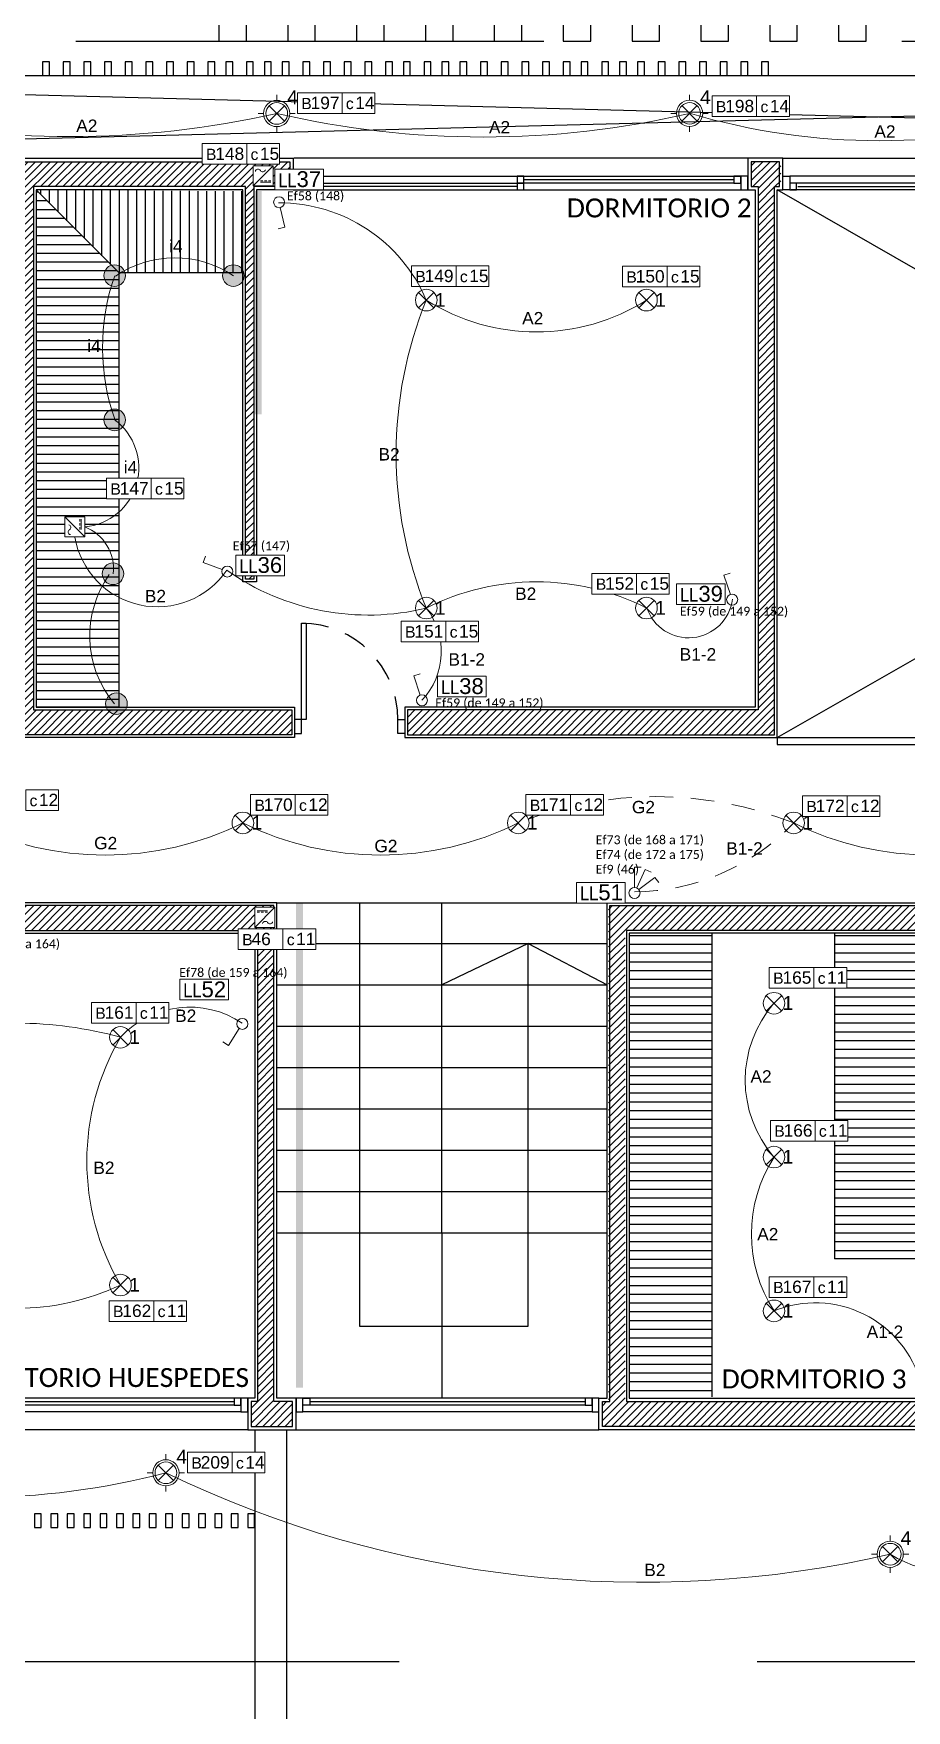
# Model space of a CAD drawing. Header units: millimetres. Extents: x 430 to 1353, y -204 to 152.
# Drawn here: x 694.33 to 700.67, y -59.63 to -47.45 of the extents above; entities that cross this region are included whole.
import ezdxf
from ezdxf.enums import TextEntityAlignment as Align

# ---------------------------------------------------------------- set-up
doc = ezdxf.new("R2010")
doc.units = ezdxf.units.MM
doc.linetypes.add('DASHED', pattern=[0.3, 0.17, -0.13])
doc.layers.get('0').update_dxf_attribs({"color": 250})
for name, color, linetype in [('AR - Carpinteria', 252, 'Continuous'), ('AR - Equipamiento Fijo', 252, 'Continuous'), ('AR - Ht', 252, 'Continuous'), ('AR - Proyeccion', 252, 'DASHED'), ('AR - Vista 05', 252, 'Continuous'), ('AR - Vista 1', 252, 'Continuous'), ('AR - Vista 4', 252, 'Continuous'), ('AR_Vista 1', 252, 'Continuous'), ('ND- ESPACIOS', 253, 'Continuous')]:
    doc.layers.add(name, color=color, linetype=linetype)
for name, color, linetype, lineweight in [('ND-Apliques', 1, 'Continuous', 15), ('ND-IUG- Cable led', 1, 'Continuous', 13), ('ND-IUG-C11', 93, 'Continuous', 13), ('ND-IUG-C12', 40, 'Continuous', 13), ('ND-IUG-C14', 42, 'Continuous', 13), ('ND-IUG-C15', 191, 'Continuous', 13), ('ND-IUG-C3', 82, 'Continuous', 13), ('ND-LL_Num', 7, 'Continuous', 9), ('ND-Llaves', 92, 'Continuous', 9), ('ND-texto', 251, 'Continuous', 15)]:
    doc.layers.add(name, color=color, linetype=linetype, lineweight=lineweight)
doc.styles.add('1', font='arial.ttf')
doc.styles.add('1.50 txt especificaciones', font='tahoma.ttf', dxfattribs={"height": 0.075})
doc.styles.add('Arial', font='arial.ttf')
doc.styles.add('IMPLANTACION', font='arial.ttf', dxfattribs={"height": 0.3})
doc.styles.get("Standard").update_dxf_attribs({"font": 'arial.ttf'})

# ---------------------------------------------------------------- blocks, each defined once
blk = doc.blocks.new('Aplique_ext_caja 7x7')
for p, q in [((-0.056, 0.056), (0.056, -0.056)), ((-0.056, -0.056), (0.056, 0.056))]:
    blk.add_line(p, q)
blk.add_circle((0, 0), 0.0786)
blk = doc.blocks.new('*U473')
blk.add_blockref('Aplique_ext_caja 7x7', (0, 0))
at = {"insert": (0.063, 0.052), "char_height": 0.1, "attachment_point": 1, "style": 'IMPLANTACION'}
blk.add_mtext_dynamic_manual_height_columns('1', width=0.08011, gutter_width=0.558, heights=[0], dxfattribs=at)
blk = doc.blocks.new('*U479')
blk.add_blockref('Aplique_ext_caja 7x7', (0, 0))
at = {"insert": (0.063, 0.052), "char_height": 0.1, "attachment_point": 1, "style": 'IMPLANTACION'}
blk.add_mtext_dynamic_manual_height_columns('1', width=0.08011, gutter_width=0.558, heights=[0], dxfattribs=at)
blk = doc.blocks.new('*U480')
blk.add_blockref('Aplique_ext_caja 7x7', (0, 0))
at = {"insert": (0.063, 0.052), "char_height": 0.1, "attachment_point": 1, "style": 'IMPLANTACION'}
blk.add_mtext_dynamic_manual_height_columns('1', width=0.08011, gutter_width=0.558, heights=[0], dxfattribs=at)
blk = doc.blocks.new('*U481')
blk.add_blockref('Aplique_ext_caja 7x7', (0, 0))
at = {"insert": (0.063, 0.052), "char_height": 0.1, "attachment_point": 1, "style": 'IMPLANTACION'}
blk.add_mtext_dynamic_manual_height_columns('1', width=0.08011, gutter_width=0.558, heights=[0], dxfattribs=at)
blk = doc.blocks.new('*U482')
blk.add_blockref('Aplique_ext_caja 7x7', (0, 0))
at = {"insert": (0.063, 0.052), "char_height": 0.1, "attachment_point": 1, "style": 'IMPLANTACION'}
blk.add_mtext_dynamic_manual_height_columns('1', width=0.08011, gutter_width=0.558, heights=[0], dxfattribs=at)
blk = doc.blocks.new('*U485')
blk.add_blockref('Aplique_ext_caja 7x7', (0, 0))
at = {"insert": (0.063, 0.052), "char_height": 0.1, "attachment_point": 1, "style": 'IMPLANTACION'}
blk.add_mtext_dynamic_manual_height_columns('1', width=0.08011, gutter_width=0.558, heights=[0], dxfattribs=at)
blk = doc.blocks.new('*U486')
blk.add_blockref('Aplique_ext_caja 7x7', (0, 0))
at = {"insert": (0.063, 0.052), "char_height": 0.1, "attachment_point": 1, "style": 'IMPLANTACION'}
blk.add_mtext_dynamic_manual_height_columns('1', width=0.08011, gutter_width=0.558, heights=[0], dxfattribs=at)
blk = doc.blocks.new('*U440')
blk.add_blockref('Aplique_ext_caja 7x7', (0, 0))
at = {"insert": (0.063, 0.052), "char_height": 0.1, "attachment_point": 1, "style": 'IMPLANTACION'}
blk.add_mtext_dynamic_manual_height_columns('1', width=0.08011, gutter_width=0.558, heights=[0], dxfattribs=at)
blk = doc.blocks.new('Apl_piso_al_cielo')
h = blk.add_hatch(color=256)
h.dxf.hatch_style = 1
h.paths.add_polyline_path([(499.264, 165.259, 1), (499.107, 165.259, 1)])
blk.add_circle((499.185, 165.259), 0.0786)
blk = doc.blocks.new('*U465')
blk.add_blockref('Aplique_ext_caja 7x7', (0, 0))
at = {"insert": (0.063, 0.052), "char_height": 0.1, "attachment_point": 1, "style": 'IMPLANTACION'}
blk.add_mtext_dynamic_manual_height_columns('1', width=0.08011, gutter_width=0.558, heights=[0], dxfattribs=at)
blk = doc.blocks.new('*U466')
blk.add_blockref('Aplique_ext_caja 7x7', (0, 0))
at = {"insert": (0.063, 0.052), "char_height": 0.1, "attachment_point": 1, "style": 'IMPLANTACION'}
blk.add_mtext_dynamic_manual_height_columns('1', width=0.08011, gutter_width=0.558, heights=[0], dxfattribs=at)
blk = doc.blocks.new('*U467')
blk.add_blockref('Aplique_ext_caja 7x7', (0, 0))
at = {"insert": (0.063, 0.052), "char_height": 0.1, "attachment_point": 1, "style": 'IMPLANTACION'}
blk.add_mtext_dynamic_manual_height_columns('1', width=0.08011, gutter_width=0.558, heights=[0], dxfattribs=at)
blk = doc.blocks.new('*U404')
blk.add_blockref('Aplique_ext_caja 7x7', (0, 0))
at = {"insert": (0.063, 0.052), "char_height": 0.1, "attachment_point": 1, "style": 'IMPLANTACION'}
blk.add_mtext_dynamic_manual_height_columns('1', width=0.08011, gutter_width=0.558, heights=[0], dxfattribs=at)
blk = doc.blocks.new('Fuente')
blk.add_wipeout([(0, 0.201), (0.201, 0.201), (0.201, 0), (0, 0)])
at = {"lineweight": 9}
for p, q in [((0, 0), (0.201, 0.201)), ((0.076, 0.049), (0.099, 0.049)), ((0.076, 0.035), (0.179, 0.035)), ((0.116, 0.049), (0.139, 0.049)), ((0.155, 0.049), (0.179, 0.049))]:
    blk.add_line(p, q, dxfattribs=at)
blk.add_lwpolyline([(0, 0.201), (0.201, 0.201), (0.201, 0), (0, 0)], close=True, dxfattribs=at)
blk.add_lwpolyline([(0.123, 0.161, -0.62928), (0.073, 0.153, 0.691702), (0.023, 0.144)], format="xyb", dxfattribs=at)
blk = doc.blocks.new('N_Boca')
at = {"ltscale": 0.5}
blk.add_wipeout([(0, 0.15), (0.324, 0.15), (0.324, 0), (0, 0)], dxfattribs=at)
blk.add_lwpolyline([(0, 0.15), (0.324, 0.15), (0.324, 0), (0, 0)], close=True, dxfattribs=at)
at = {"ltscale": 0.5, "insert": (0.028, 0.113), "char_height": 0.0816, "attachment_point": 1, "style": '1'}
blk.add_mtext_dynamic_manual_height_columns('B', width=0.06653, gutter_width=2.041, heights=[0], dxfattribs=at)
at = {"ltscale": 0.5, "style": '1'}
blk.add_attdef('BOCA', (0.096, 0.032), '', height=0.09, dxfattribs=at)
blk = doc.blocks.new('Llave_1_punto')
blk.add_lwpolyline([(0.017, 0.106), (0.077, 0.24), (0.121, 0.22)])
blk.add_circle((0, 0.07), 0.04)
blk = doc.blocks.new('Llave_3_puntos')
for points in [[(0, 0.11), (0, 0.256), (0.048, 0.256)], [(0.017, 0.106), (0.077, 0.24), (0.121, 0.22)], [(0.032, 0.094), (0.148, 0.183), (0.177, 0.145)]]:
    blk.add_lwpolyline(points)
blk.add_circle((0, 0.07), 0.04)
blk = doc.blocks.new('N_Llave')
at = {"ltscale": 0.5}
blk.add_wipeout([(0, 0), (0.353, 0), (0.353, 0.15), (0, 0.15)], dxfattribs=at)
blk.add_wipeout([(0, 0), (0.353, 0), (0.353, 0.15), (0, 0.15)], dxfattribs=at)
blk.add_lwpolyline([(0, 0), (0.353, 0), (0.353, 0.15), (0, 0.15)], close=True, dxfattribs=at)
at = {"ltscale": 0.5, "insert": (0.023, 0.02), "char_height": 0.1, "attachment_point": 7, "style": '1.50 txt especificaciones'}
blk.add_mtext_dynamic_manual_height_columns('LL', width=0.02479, gutter_width=0.278, heights=[0], dxfattribs=at)
at = {"ltscale": 0.5, "style": '1'}
blk.add_attdef('00', text='', height=1, dxfattribs=at).set_placement((0.157, 0.021), (0.336, 0.021), align=Align.ALIGNED)
blk = doc.blocks.new('*U492')
blk.add_lwpolyline([(0.05, 0.1), (0.05, 0.8), (0.083, 0.8), (0.083, 0.1)], close=True)
for points in [[(0, 0), (0.05, 0), (0.05, 0.1), (0, 0.1)], [(0.8, 0), (0.75, 0), (0.75, 0.1), (0.8, 0.1)]]:
    blk.add_lwpolyline(points)
at = {"color": 8, "linetype": 'DASHED'}
blk.add_arc((0.05, 0.1), 0.7, 360, 90, dxfattribs=at)
blk = doc.blocks.new('*U294')
at = {"color": 8}
blk.add_line((2.1, 0.025), (0.1, 0.025), dxfattribs=at)
at = {"layer": 'AR - Carpinteria'}
for p, q in [((0.05, 0.1), (2.15, 0.1)), ((0.05, 0), (2.15, 0)), ((0.1, 0.05), (2.1, 0.05))]:
    blk.add_line(p, q, dxfattribs=at)
for points in [[(0, 0), (0.05, 0), (0.05, 0.1), (0, 0.1)], [(0.05, 0), (0.1, 0), (0.1, 0.05), (0.05, 0.05)], [(2.15, 0), (2.1, 0), (2.1, 0.05), (2.15, 0.05)], [(2.15, 0), (2.2, 0), (2.2, 0.1), (2.15, 0.1)]]:
    blk.add_lwpolyline(points, close=True, dxfattribs=at)
blk = doc.blocks.new('*U494')
at = {"color": 8}
for p, q in [((1.625, 0.025), (0.1, 0.025)), ((1.675, 0.075), (3.2, 0.075))]:
    blk.add_line(p, q, dxfattribs=at)
at = {"layer": 'AR - Carpinteria'}
for p, q in [((0.05, 0.1), (3.25, 0.1)), ((0.05, 0), (3.25, 0)), ((0.1, 0.05), (1.625, 0.05)), ((3.2, 0.05), (1.675, 0.05))]:
    blk.add_line(p, q, dxfattribs=at)
for points in [[(0, 0), (0.05, 0), (0.05, 0.1), (0, 0.1)], [(0.05, 0), (0.1, 0), (0.1, 0.05), (0.05, 0.05)], [(1.675, 0.1), (1.625, 0.1), (1.625, 0.05), (1.675, 0.05)], [(1.625, 0), (1.675, 0), (1.675, 0.05), (1.625, 0.05)], [(3.25, 0.1), (3.2, 0.1), (3.2, 0.05), (3.25, 0.05)], [(3.25, 0), (3.3, 0), (3.3, 0.1), (3.25, 0.1)]]:
    blk.add_lwpolyline(points, close=True, dxfattribs=at)
blk = doc.blocks.new('planta alta')
at = {"layer": 'AR - Equipamiento Fijo', "linetype": 'ByBlock', "transparency": 33554585}
h = blk.add_hatch(dxfattribs=at)
h.set_pattern_fill('ANSI31,_O', color=256, scale=0.02, angle=45)
h.set_pattern_definition([(90, (-553.773214, -51.777135), (-0.0635, 0), [])])
h.paths.add_polyline_path([(4.852, 15.6), (5.453, 16.2), (3.953, 16.2), (3.953, 15.6)])
h.paths.add_polyline_path([(5.613, 16.2), (6.213, 15.6), (7.113, 15.6), (7.113, 16.19)])
at = {"layer": 'AR - Equipamiento Fijo', "transparency": 33554585}
h = blk.add_hatch(dxfattribs=at)
h.set_pattern_fill('ANSI31', color=256, scale=0.02, angle=315)
h.set_pattern_definition([(0, (-643.2168, -51.777135), (1e-17, 0.0635), [])])
h.paths.add_polyline_path([(6.213, 15.6), (5.613, 16.2), (5.613, 12.445), (6.213, 12.445)])
h.paths.add_polyline_path([(5.453, 16.2), (4.852, 15.6), (4.852, 12.445), (5.453, 12.445)])
h = blk.add_hatch(dxfattribs=at)
h.set_pattern_fill('ANSI31', color=256, scale=0.02, angle=315)
h.set_pattern_definition([(0, (-553.808214, -51.777135), (1e-17, 0.0635), [])])
h.paths.add_polyline_path([(10.52, 10.805), (9.92, 10.805), (9.92, 7.43), (10.52, 7.43)])
h.paths.add_polyline_path([(12.01, 10.805), (11.41, 10.805), (11.41, 8.44), (12.01, 8.44)])
at = {"layer": 'AR - Carpinteria'}
for p, q in [((10.78, 16.43), (7.485, 16.43)), ((11.035, 16.43), (17.895, 16.43)), ((17.835, 16.3), (11.085, 16.3)), ((17.835, 16.2), (11.095, 16.2)), ((17.785, 16.25), (11.135, 16.25)), ((7.15, 7.2), (3.85, 7.2))]:
    blk.add_line(p, q, dxfattribs=at)
for points in [[(11.085, 16.2), (11.035, 16.2), (11.035, 16.3), (11.085, 16.3)], [(11.085, 16.2), (11.135, 16.2), (11.135, 16.25), (11.085, 16.25)]]:
    blk.add_lwpolyline(points, close=True, dxfattribs=at)
at = {"layer": 'AR - Equipamiento Fijo'}
for p, q in [((6.213, 15.6), (5.613, 16.2)), ((6.213, 15.6), (6.213, 12.445)), ((6.213, 15.6), (7.113, 15.6)), ((6.213, 12.445), (5.613, 12.445)), ((10.52, 10.805), (10.52, 7.44)), ((11.41, 10.805), (11.41, 8.44)), ((12.11, 8.44), (11.41, 8.44))]:
    blk.add_line(p, q, dxfattribs=at)
at = {"layer": 'AR - Proyeccion', "ltscale": 20}
blk.add_lwpolyline([(14.25, 5.515), (-0.1, 5.515), (-0.1, 17.28), (23.73, 17.28), (23.73, 6.35), (14.765, 6.35)], dxfattribs=at)
at = {"layer": 'AR - Vista 05'}
for points in [[(7.49, 12.225), (3.54, 12.225), (3.54, 12.445), (5.453, 12.445), (5.453, 16.2), (3.953, 16.2), (3.953, 13.355), (3.853, 13.355), (3.853, 16.2), (3.58, 16.2), (3.58, 16.43), (7.48, 16.43), (7.48, 16.2), (7.213, 16.2), (7.213, 13.355), (7.113, 13.355), (7.113, 16.2), (5.613, 16.2), (5.613, 12.445), (7.49, 12.445)], [(10.995, 16.2), (11.035, 16.2), (11.035, 16.43), (10.78, 16.43), (10.78, 16.2), (10.835, 16.2), (10.835, 12.445), (8.29, 12.445), (8.29, 12.225), (10.995, 12.225)], [(7.5, 7.43), (7.36, 7.43), (7.36, 11.025), (4.79, 11.025), (4.79, 10.805), (7.2, 10.805), (7.2, 7.43), (7.15, 7.43), (7.15, 7.2), (7.19, 7.2), (7.5, 7.2)]]:
    blk.add_lwpolyline(points, close=True, dxfattribs=at)
blk.add_lwpolyline([(14.265, 7.2), (9.7, 7.2), (9.7, 7.43), (9.76, 7.43), (9.76, 11.025), (11.378, 11.025), (13.317, 11.025), (13.317, 10.805), (12.11, 10.805), (12.11, 8.347), (12.01, 8.347), (12.01, 10.805), (10.588, 10.805), (9.92, 10.805), (9.92, 7.43), (14.785, 7.43), (14.785, 7.2), (14.765, 7.2), (14.765, 5.39), (14.265, 5.39), (14.265, 7.2)], dxfattribs=at)
at = {"layer": 'AR - Vista 1'}
for points in [[(5.71, 17.13), (5.66, 17.13), (5.66, 17.03), (5.71, 17.03)], [(5.86, 17.13), (5.81, 17.13), (5.81, 17.03), (5.86, 17.03)], [(6.01, 17.13), (5.96, 17.13), (5.96, 17.03), (6.01, 17.03)], [(6.16, 17.13), (6.11, 17.13), (6.11, 17.03), (6.16, 17.03)], [(6.31, 17.13), (6.26, 17.13), (6.26, 17.03), (6.31, 17.03)], [(6.46, 17.13), (6.41, 17.13), (6.41, 17.03), (6.46, 17.03)], [(6.61, 17.13), (6.56, 17.13), (6.56, 17.03), (6.61, 17.03)], [(6.76, 17.13), (6.71, 17.13), (6.71, 17.03), (6.76, 17.03)], [(6.91, 17.13), (6.86, 17.13), (6.86, 17.03), (6.91, 17.03)], [(7.04, 17.13), (6.99, 17.13), (6.99, 17.03), (7.04, 17.03)], [(7.19, 17.13), (7.14, 17.13), (7.14, 17.03), (7.19, 17.03)], [(7.32, 17.13), (7.27, 17.13), (7.27, 17.03), (7.32, 17.03)], [(7.45, 17.13), (7.4, 17.13), (7.4, 17.03), (7.45, 17.03)], [(7.6, 17.13), (7.55, 17.13), (7.55, 17.03), (7.6, 17.03)], [(7.75, 17.13), (7.7, 17.13), (7.7, 17.03), (7.75, 17.03)], [(7.9, 17.13), (7.85, 17.13), (7.85, 17.03), (7.9, 17.03)], [(8.05, 17.13), (8, 17.13), (8, 17.03), (8.05, 17.03)], [(8.2, 17.13), (8.15, 17.13), (8.15, 17.03), (8.2, 17.03)], [(8.33, 17.13), (8.28, 17.13), (8.28, 17.03), (8.33, 17.03)], [(8.48, 17.13), (8.43, 17.13), (8.43, 17.03), (8.48, 17.03)], [(8.61, 17.13), (8.56, 17.13), (8.56, 17.03), (8.61, 17.03)], [(8.74, 17.13), (8.69, 17.13), (8.69, 17.03), (8.74, 17.03)], [(8.89, 17.13), (8.84, 17.13), (8.84, 17.03), (8.89, 17.03)], [(9.04, 17.13), (8.99, 17.13), (8.99, 17.03), (9.04, 17.03)], [(9.19, 17.13), (9.14, 17.13), (9.14, 17.03), (9.19, 17.03)], [(9.34, 17.13), (9.29, 17.13), (9.29, 17.03), (9.34, 17.03)], [(9.49, 17.13), (9.44, 17.13), (9.44, 17.03), (9.49, 17.03)], [(9.62, 17.13), (9.57, 17.13), (9.57, 17.03), (9.62, 17.03)], [(9.77, 17.13), (9.72, 17.13), (9.72, 17.03), (9.77, 17.03)], [(9.9, 17.13), (9.85, 17.13), (9.85, 17.03), (9.9, 17.03)], [(10.03, 17.13), (9.98, 17.13), (9.98, 17.03), (10.03, 17.03)], [(10.18, 17.13), (10.13, 17.13), (10.13, 17.03), (10.18, 17.03)], [(10.33, 17.13), (10.28, 17.13), (10.28, 17.03), (10.33, 17.03)], [(10.48, 17.13), (10.43, 17.13), (10.43, 17.03), (10.48, 17.03)], [(10.63, 17.13), (10.58, 17.13), (10.58, 17.03), (10.63, 17.03)], [(10.78, 17.13), (10.73, 17.13), (10.73, 17.03), (10.78, 17.03)], [(10.93, 17.13), (10.88, 17.13), (10.88, 17.03), (10.93, 17.03)], [(5.65, 6.59), (5.6, 6.59), (5.6, 6.49), (5.65, 6.49)], [(5.77, 6.59), (5.72, 6.59), (5.72, 6.49), (5.77, 6.49)], [(5.889, 6.59), (5.839, 6.59), (5.839, 6.49), (5.889, 6.49)], [(6.008, 6.59), (5.958, 6.59), (5.958, 6.49), (6.008, 6.49)], [(6.127, 6.59), (6.077, 6.59), (6.077, 6.49), (6.127, 6.49)], [(6.246, 6.59), (6.196, 6.59), (6.196, 6.49), (6.246, 6.49)], [(6.365, 6.59), (6.315, 6.59), (6.315, 6.49), (6.365, 6.49)], [(6.484, 6.59), (6.434, 6.59), (6.434, 6.49), (6.484, 6.49)], [(6.603, 6.59), (6.553, 6.59), (6.553, 6.49), (6.603, 6.49)], [(6.723, 6.59), (6.673, 6.59), (6.673, 6.49), (6.723, 6.49)], [(6.842, 6.59), (6.792, 6.59), (6.792, 6.49), (6.842, 6.49)], [(6.961, 6.59), (6.911, 6.59), (6.911, 6.49), (6.961, 6.49)], [(7.08, 6.59), (7.03, 6.59), (7.03, 6.49), (7.08, 6.49)], [(7.199, 6.59), (7.149, 6.59), (7.149, 6.49), (7.199, 6.49)]]:
    blk.add_lwpolyline(points, close=True, dxfattribs=at)
blk.add_lwpolyline([(0.15, 16.43), (0.15, 17.03), (23.38, 17.03), (23.38, 16.43)], dxfattribs=at)
at = {"layer": 'AR - Vista 4'}
for points in [[(7.47, 12.245), (3.56, 12.245), (3.56, 12.425), (5.473, 12.425), (5.473, 16.225), (3.933, 16.225), (3.933, 13.375), (3.873, 13.375), (3.873, 16.225), (3.605, 16.225), (3.605, 16.405), (7.455, 16.405), (7.455, 16.225), (7.193, 16.225), (7.193, 13.375), (7.133, 13.375), (7.133, 16.225), (5.593, 16.225), (5.593, 12.425), (7.47, 12.425)], [(10.975, 16.225), (11.01, 16.225), (11.01, 16.405), (10.805, 16.405), (10.805, 16.225), (10.855, 16.225), (10.855, 12.425), (8.31, 12.425), (8.31, 12.245), (10.975, 12.245)], [(7.475, 7.405), (7.34, 7.405), (7.34, 11.005), (4.81, 11.005), (4.81, 10.825), (7.22, 10.825), (7.22, 7.405), (7.175, 7.405), (7.175, 7.225), (7.475, 7.225)], [(14.29, 7.225), (9.726, 7.225), (9.726, 7.405), (9.78, 7.405), (9.78, 11.005), (11.378, 11.005), (13.297, 11.005), (13.297, 10.825), (12.09, 10.825), (12.09, 8.367), (12.03, 8.367), (12.03, 10.825), (9.9, 10.825), (9.9, 7.405), (14.76, 7.405), (14.76, 7.225), (14.74, 7.225), (14.74, 5.415), (14.29, 5.415)]]:
    blk.add_lwpolyline(points, close=True, dxfattribs=at)
at = {"layer": 'AR_Vista 1'}
for p, q in [((0.15, 17.03), (23.38, 16.431)), ((23.38, 17.03), (0.15, 16.43)), ((17.935, 12.225), (10.995, 16.2)), ((10.995, 12.225), (17.935, 16.2)), ((10.995, 12.225), (17.935, 12.225)), ((10.995, 12.225), (10.995, 12.175)), ((10.995, 12.175), (17.935, 12.175)), ((7.36, 11.025), (9.76, 11.025)), ((8.56, 8.63), (8.56, 11.025)), ((7.36, 10.73), (9.76, 10.73)), ((7.36, 10.43), (9.76, 10.43)), ((7.36, 10.13), (9.76, 10.13)), ((7.36, 9.83), (9.76, 9.83)), ((7.36, 9.53), (9.76, 9.53)), ((7.36, 9.23), (9.76, 9.23)), ((7.36, 8.93), (9.76, 8.93)), ((7.36, 8.63), (9.76, 8.63)), ((8.56, 8.63), (8.56, 7.43)), ((7.44, 7.2), (9.7, 7.2))]:
    blk.add_line(p, q, dxfattribs=at)
for points in [[(6.94, 19.8), (6.94, 17.28), (7.14, 17.28), (7.14, 19.8), (6.94, 19.8)], [(7.44, 19.8), (7.44, 17.28), (7.64, 17.28), (7.64, 19.8), (7.44, 19.8)], [(7.94, 19.8), (7.94, 17.28), (8.14, 17.28), (8.14, 19.8), (7.94, 19.8)], [(8.44, 19.8), (8.44, 17.28), (8.64, 17.28), (8.64, 19.8), (8.44, 19.8)], [(8.94, 19.8), (8.94, 17.28), (9.14, 17.28), (9.14, 19.8), (8.94, 19.8)], [(9.44, 19.8), (9.44, 17.28), (9.64, 17.28), (9.64, 19.8), (9.44, 19.8)], [(9.94, 19.8), (9.94, 17.28), (10.14, 17.28), (10.14, 19.8), (9.94, 19.8)], [(10.44, 19.8), (10.44, 17.28), (10.64, 17.28), (10.64, 19.8), (10.44, 19.8)], [(10.94, 19.8), (10.94, 17.28), (11.14, 17.28), (11.14, 19.8), (10.94, 19.8)], [(11.44, 19.8), (11.44, 17.28), (11.64, 17.28), (11.64, 19.8), (11.44, 19.8)], [(7.96, 11.025), (7.96, 7.953), (9.187, 7.953), (9.187, 10.73), (8.56, 10.43)], [(9.187, 10.73), (9.76, 10.43)], [(7.43, 7.2), (7.43, 0), (0, 0), (0, 7.2)], [(7.2, 7.2), (7.2, 0.23), (0.23, 0.23), (0.23, 7.2)]]:
    blk.add_lwpolyline(points, dxfattribs=at)
at = {"layer": 'AR - Carpinteria'}
for name, p in [('*U494', (7.48, 16.2)), ('*U492', (7.49, 12.255))]:
    blk.add_blockref(name, p, dxfattribs=at)
at = {"layer": 'AR - Carpinteria', "rotation": 180}
for name, p in [('*U494', (7.15, 7.43)), ('*U294', (9.7, 7.43))]:
    blk.add_blockref(name, p, dxfattribs=at)
blk = doc.blocks.new('Aplique para techo exterior')
for p, q in [((0, 0.095), (0, 0.135)), ((-0.095, 0), (-0.135, 0)), ((-0.056, -0.056), (0.056, 0.056)), ((-0.056, 0.056), (0.056, -0.056)), ((0.095, 0), (0.135, 0)), ((0, -0.095), (0, -0.135))]:
    blk.add_line(p, q)
for radius in [0.0953, 0.0786]:
    blk.add_circle((0, 0), radius)
at = {"insert": (0.076, 0.167), "char_height": 0.1, "attachment_point": 1, "style": 'IMPLANTACION'}
blk.add_mtext_dynamic_manual_height_columns('4', width=0.07241, gutter_width=1.5, heights=[0], dxfattribs=at)
blk = doc.blocks.new('Circuito')
at = {"ltscale": 0.5}
blk.add_wipeout([(0, 0.15), (0.238, 0.15), (0.238, 0), (0, 0)], dxfattribs=at)
blk.add_lwpolyline([(0, 0.15), (0.238, 0.15), (0.238, 0), (0, 0)], close=True, dxfattribs=at)
at = {"ltscale": 0.5, "insert": (0.028, 0.113), "char_height": 0.0816, "attachment_point": 1, "style": '1'}
blk.add_mtext_dynamic_manual_height_columns('c', width=0.06653, gutter_width=2.041, heights=[0], dxfattribs=at)
at = {"ltscale": 0.5, "style": '1'}
blk.add_attdef('BOCA', (0.096, 0.032), '', height=0.09, dxfattribs=at)

msp = doc.modelspace()

# ---------------------------------------------------------------- hatches: boundary and pattern name
at = {"layer": 'AR - Ht', "transparency": 33554610}
h = msp.add_hatch(dxfattribs=at)
h.set_pattern_fill('ANSI31', color=256, scale=0.012)
h.set_pattern_definition([(45, (27.48564, -116.5651), (-0.0269407684, 0.0269407684), [])])
h.paths.add_polyline_path([(688.942, -48.563), (688.992, -48.563), (688.992, -48.383), (688.977, -48.383), (688.762, -48.383), (688.762, -57.563), (688.972, -57.563), (689.045, -57.563), (689.045, -57.383), (688.942, -57.383), (688.942, -54.728), (689.752, -54.728), (689.752, -54.608), (688.942, -54.608), (688.942, -52.543), (690.592, -52.543), (690.592, -52.634), (690.712, -52.634), (690.712, -52.543), (691.352, -52.543), (691.352, -52.363), (690.732, -52.363), (688.942, -52.363)])
h.paths.add_polyline_path([(696.197, -48.383), (692.342, -48.383), (692.342, -48.563), (692.61, -48.563), (692.61, -51.413), (692.67, -51.413), (692.67, -48.563), (694.21, -48.563), (694.21, -52.363), (692.297, -52.363), (692.297, -52.543), (696.207, -52.543), (696.207, -52.363), (694.33, -52.363), (694.33, -48.563), (695.87, -48.563), (695.87, -51.413), (695.93, -51.413), (695.93, -48.563), (696.197, -48.563)])
h.paths.add_polyline_path([(699.712, -48.563), (699.757, -48.563), (699.757, -48.383), (699.547, -48.383), (699.547, -48.563), (699.592, -48.563), (699.592, -52.363), (697.047, -52.363), (697.047, -52.543), (699.712, -52.543)])
h.paths.add_polyline_path([(696.077, -53.783), (693.547, -53.783), (693.547, -53.963), (695.957, -53.963), (695.957, -57.383), (695.912, -57.383), (695.912, -57.563), (696.212, -57.563), (696.212, -57.383), (696.077, -57.383)])
h.paths.add_polyline_path([(692.607, -53.783), (690.712, -53.783), (690.712, -53.574), (690.592, -53.574), (690.592, -54.748), (690.592, -57.383), (690.495, -57.383), (690.495, -57.563), (692.562, -57.563), (692.562, -57.383), (690.712, -57.383), (690.712, -56.128), (691.262, -56.128), (691.262, -55.673), (690.712, -55.673), (690.712, -54.243), (691.262, -54.243), (691.262, -53.963), (692.607, -53.963)])
h.paths.add_polyline_path([(691.182, -53.963), (691.182, -54.163), (690.732, -54.163), (690.732, -53.963)], flags=16)
h.paths.add_polyline_path([(691.182, -55.753), (691.182, -56.048), (690.732, -56.048), (690.732, -55.753)], flags=16)
h.paths.add_polyline_path([(702.035, -53.783), (700.115, -53.783), (698.507, -53.783), (698.507, -57.383), (698.462, -57.383), (698.462, -57.563), (703.027, -57.563), (703.027, -59.373), (703.477, -59.373), (703.477, -57.568), (703.497, -57.568), (703.497, -57.383), (698.627, -57.383), (698.627, -53.963), (700.767, -53.963), (700.767, -56.421), (700.827, -56.421), (700.827, -53.963), (702.035, -53.963)])
h.paths.add_polyline_path([(707.912, -53.783), (706.912, -53.783), (706.912, -53.703), (706.792, -53.703), (706.792, -53.783), (702.975, -53.783), (702.975, -53.963), (704.992, -53.963), (704.992, -57.378), (704.947, -57.378), (704.947, -57.568), (705.157, -57.568), (705.157, -57.378), (705.112, -57.378), (705.112, -55.733), (706.792, -55.733), (706.792, -56.488), (706.912, -56.488), (706.912, -54.853), (706.792, -54.853), (706.792, -55.283), (706.212, -55.283), (706.212, -55.613), (705.112, -55.613), (705.112, -53.963), (706.792, -53.963), (706.792, -54.013), (706.912, -54.013), (706.912, -53.963), (707.912, -53.963)])
h.paths.add_polyline_path([(706.292, -55.363), (706.792, -55.363), (706.792, -55.613), (706.292, -55.613)], flags=16)
h.paths.add_polyline_path([(706.957, -57.383), (706.912, -57.383), (706.912, -57.328), (706.792, -57.328), (706.792, -57.38), (706.207, -57.38), (706.207, -57.563), (706.957, -57.563)], flags=17)
h.paths.add_polyline_path([(712.342, -48.383), (710.307, -48.383), (710.307, -48.563), (712.162, -48.563), (712.162, -53.783), (709.157, -53.783), (709.157, -53.963), (712.162, -53.963), (712.162, -57.383), (708.407, -57.383), (708.407, -57.563), (712.342, -57.563)])
h.paths.add_polyline_path([(706.962, -48.378), (706.642, -48.378), (706.642, -48.568), (706.792, -48.568), (706.792, -52.763), (706.912, -52.763), (706.912, -52.673), (706.912, -48.568), (706.962, -48.568)])
at = {"layer": 'ND-Apliques'}
h = msp.add_hatch(color=256, dxfattribs=at)
h.dxf.hatch_style = 1
h.paths.add_polyline_path([(695.938, -50.216), (695.939, -48.595), (695.988, -48.595), (695.988, -50.216)])
h = msp.add_hatch(color=256, dxfattribs=at)
h.dxf.hatch_style = 1
h.paths.add_polyline_path([(696.287, -57.282), (696.287, -53.766), (696.237, -53.766), (696.237, -57.282)])

# ---------------------------------------------------------------- linework, layer by layer
msp.add_line((699.882, -48.563), (706.522, -48.563))
at = {"layer": 'ND-IUG- Cable led', "lineweight": 9}
for centre, radius, start, end in [((695.357, -49.845), 0.764, 56.1549, 124.4087), ((696.414, -49.732), 1.582, 160.7574, 199.7512), ((694.663, -50.604), 0.432, 275.4353, 53.3801), ((694.586, -51.337), 0.325, 353.4125, 68.8033), ((695.507, -51.825), 0.768, 144.5688, 219.8968)]:
    msp.add_arc(centre, radius, start, end, dxfattribs=at)
at = {"layer": 'ND-IUG-C11'}
for centre, radius, start, end in [((695.464, -55.207), 0.687, 56.1772, 136.9956), ((694.21, -57.436), 2.8, 74.4266, 105.5734), ((696.497, -55.638), 1.779, 149.634, 210.366), ((694.21, -54.948), 1.758, 244.6803, 295.3197)]:
    msp.add_arc(centre, radius, start, end, dxfattribs=at)
at = {"layer": 'ND-IUG-C12', "linetype": 'DASHED', "lineweight": 9}
for centre, radius, start, end in [((698.851, -55.706), 2.714, 68.378, 111.622), ((698.686, -52.076), 1.607, 270.321, 316.4825)]:
    msp.add_arc(centre, radius, start, end, dxfattribs=at)
at = {"layer": 'ND-IUG-C12', "lineweight": 9}
for centre, radius, start, end in [((694.851, -51.155), 2.261, 243.7544, 296.2456), ((696.851, -51.155), 2.261, 243.7544, 296.2456), ((700.851, -51.155), 2.261, 243.7544, 296.2456), ((700.35, -55.05), 0.851, 139.0069, 220.9931), ((700.573, -56.167), 1.029, 147.1504, 212.8496), ((700.009, -57.459), 0.793, 15.053, 112.2879)]:
    msp.add_arc(centre, radius, start, end, dxfattribs=at)
at = {"layer": 'ND-IUG-C14'}
for centre, radius, start, end in [((697.596, -41.576), 6.628, 256.9286, 283.0746), ((700.476, -43.342), 4.889, 253.5923, 286.4042), ((693.911, -52.688), 5.391, 255.1572, 284.8392), ((701.006, -57.767), 0.854, 237.9252, 301.5562)]:
    msp.add_arc(centre, radius, start, end, dxfattribs=at)
at = {"layer": 'ND-IUG-C15', "lineweight": 9}
for centre, radius, start, end in [((699.923, -50.505), 2.959, 157.8117, 202.1883), ((697.983, -48.119), 1.5, 237.7827, 302.2173), ((695.231, -51.005), 0.609, 189.7157, 325.6669), ((697.983, -53.214), 1.781, 63.3148, 116.6852), ((699.088, -51.518), 0.321, 198.5863, 352.5321), ((696.779, -51.939), 0.513, 316.4671, 38.0706)]:
    msp.add_arc(centre, radius, start, end, dxfattribs=at)

# ---------------------------------------------------------------- block references
at = {"layer": 'AR - Vista 05'}
msp.add_blockref('planta alta', (688.737, -64.788), dxfattribs=at)
at = {"layer": 'ND-Apliques'}
for name, p in [('Aplique para techo exterior', (696.097, -48.033)), ('Aplique para techo exterior', (699.095, -48.032)), ('Apl_piso_al_cielo', (195.735, -214.469)), ('Apl_piso_al_cielo', (196.597, -214.469)), ('*U479', (697.183, -49.388)), ('*U480', (698.782, -49.388)), ('Apl_piso_al_cielo', (195.735, -215.516)), ('Apl_piso_al_cielo', (195.723, -216.633)), ('*U481', (697.183, -51.623)), ('*U482', (698.782, -51.623)), ('Apl_piso_al_cielo', (195.748, -217.576)), ('*U485', (695.851, -53.183)), ('*U486', (697.851, -53.183)), ('*U440', (699.851, -53.183)), ('*U467', (699.708, -54.492)), ('*U473', (694.962, -54.739)), ('*U466', (699.708, -55.608)), ('*U404', (694.962, -56.537)), ('*U465', (699.708, -56.725)), ('Aplique para techo exterior', (695.292, -57.9)), ('Aplique para techo exterior', (700.552, -58.491))]:
    msp.add_blockref(name, p, dxfattribs=at)
at = {"layer": 'ND-Llaves'}
for p, rotation in [((696.072, -48.621), 217.0029428035702), ((699.452, -51.613), 43.00031788456528), ((697.199, -52.344), 43.00031788456528), ((695.857, -54.572), 171.9037081395326)]:
    msp.add_blockref('Llave_1_punto', p, dxfattribs=dict(at, rotation=rotation))
msp.add_blockref('Llave_3_puntos', (698.695, -53.761), dxfattribs=at)

# ---------------------------------------------------------------- texts
at = {"layer": 'ND- ESPACIOS', "char_height": 0.15, "attachment_point": 1, "rotation": 0.0046}
for s, width, insert in [('{\\fCalibri|b0|i0|c0|p34;\\H0.91667x;DORMITORIO 2}', 1.69905, (698.203, -48.65)), ('{\\fCalibri|b0|i0|c0|p34;\\H0.91667x;DORMITORIO HUESPEDES}', 2.44911, (693.637, -57.14)), ('{\\fCalibri|b0|i0|c0|p34;\\H0.91667x;DORMITORIO 3}', 2.44911, (699.328, -57.15))]:
    msp.add_mtext_dynamic_manual_height_columns(s, width=width, gutter_width=10.176, heights=[0.357], dxfattribs=dict(at, insert=insert))
at = {"layer": 'ND-LL_Num', "char_height": 0.07, "attachment_point": 1, "rotation": 0.0046}
for s, width, insert in [('{\\fCalibri|b0|i0|c0|p34;\\H0.91667x;Ef58 (148)}', 0.67182, (696.171, -48.599)), ('{\\fCalibri|b0|i0|c0|p34;\\H0.91667x;Ef57 (147)}', 0.67182, (695.778, -51.139)), ('{\\fCalibri|b0|i0|c0|p34;\\H0.91667x;Ef59 (de 149 a 152)}', 1.04993, (699.025, -51.614)), ('{\\fCalibri|b0|i0|c0|p34;\\H0.91667x;Ef59 (de 149 a 152)}', 0.90565, (697.248, -52.279)), ('{\\fCalibri|b0|i0|c0|p34;\\H0.91667x;Ef73 (de 168 a 171)\\PEf74 (de 172 a 175)\\PEf9 (46)}', 1.00734, (698.413, -53.273)), ('{\\fCalibri|b0|i0|c0|p34;\\H0.91667x;Ef78 (de 159 a 164)}', 0.85993, (693.737, -54.028)), ('{\\fCalibri|b0|i0|c0|p34;\\H0.91667x;Ef78 (de 159 a 164)}', 0.846, (695.389, -54.236))]:
    msp.add_mtext_dynamic_manual_height_columns(s, width=width, gutter_width=10.291, heights=[0.408], dxfattribs=dict(at, insert=insert))
at = {"layer": 'ND-texto', "style": 'Arial'}
for s, p in [('A2', (694.641, -48.167)), ('A2', (697.638, -48.178)), ('A2', (700.437, -48.209)), ('i4', (695.315, -49.042)), ('A2', (697.879, -49.564)), ('i4', (694.721, -49.765)), ('B2', (696.836, -50.552)), ('B2', (697.828, -51.564)), ('B2', (695.139, -51.581)), ('B1-2', (697.344, -52.041)), ('B1-2', (699.023, -52.004)), ('G2', (698.676, -53.113)), ('G2', (694.771, -53.374)), ('G2', (696.806, -53.395)), ('B1-2', (699.361, -53.413)), ('A2', (699.537, -55.068)), ('B2', (694.765, -55.731)), ('A2', (699.586, -56.213)), ('A1-2', (700.381, -56.921)), ('B2', (698.766, -58.65))]:
    msp.add_text(s, height=0.09, dxfattribs=at).set_placement(p)

# ---------------------------------------------------------------- next in the draw order: block references
at = {"layer": 'ND-Apliques', "xscale": 0.7253991585020318, "yscale": 0.7253991585020318, "zscale": 0.7253991585020318}
msp.add_blockref('Fuente', (695.925, -48.558), dxfattribs=at)
at = {"layer": 'ND-Apliques', "xscale": 0.7253991585020317, "yscale": 0.7253991585020317, "zscale": 0.7253991585020317}
for p, rotation in [((694.703, -51.107), 90), ((696.084, -53.795), 180)]:
    msp.add_blockref('Fuente', p, dxfattribs=dict(at, rotation=rotation))
at = {"layer": 'ND-IUG-C11'}
for p, values in [((694.751, -54.636), {'BOCA': '161'}), ((694.88, -56.801), {'BOCA': '162'})]:
    msp.add_blockref('N_Boca', p, dxfattribs=at).add_auto_attribs(values)
at = {"layer": 'ND-IUG-C12'}
for name, p, values in [('Circuito', (694.274, -53.093), {'BOCA': '12'}), ('N_Boca', (695.907, -53.127), {'BOCA': '170'}), ('N_Boca', (697.907, -53.127), {'BOCA': '171'}), ('N_Boca', (699.915, -53.136), {'BOCA': '172'})]:
    msp.add_blockref(name, p, dxfattribs=at).add_auto_attribs(values)
at = {"layer": 'ND-IUG-C12', "lineweight": 9}
for name, p, values in [('N_Boca', (699.674, -54.382), {'BOCA': '165'}), ('N_Boca', (699.682, -55.492), {'BOCA': '166'}), ('Circuito', (699.998, -56.627), {'BOCA': '11'})]:
    msp.add_blockref(name, p, dxfattribs=at).add_auto_attribs(values)
at = {"layer": 'ND-IUG-C14'}
for p, values in [((696.247, -48.033), {'BOCA': '197'}), ((699.258, -48.056), {'BOCA': '198'}), ((695.449, -57.901), {'BOCA': '209'})]:
    msp.add_blockref('N_Boca', p, dxfattribs=at).add_auto_attribs(values)
at = {"layer": 'ND-IUG-C15'}
for p, values in [((697.075, -49.289), {'BOCA': '149'}), ((698.608, -49.292), {'BOCA': '150'}), ((694.861, -50.831), {'BOCA': '147'}), ((698.386, -51.522), {'BOCA': '152'}), ((697.001, -51.869), {'BOCA': '151'})]:
    msp.add_blockref('N_Boca', p, dxfattribs=at).add_auto_attribs(values)
at = {"layer": 'ND-LL_Num'}
ref = msp.add_blockref('N_Llave', (695.801, -51.389), dxfattribs=at)
ref.add_attrib('00', '36', dxfattribs={"layer": '0', "ltscale": 0.5, "height": 0.1148, "style": '1'}).set_placement((695.958, -51.368), (696.136, -51.368), align=Align.ALIGNED)
ref = msp.add_blockref('N_Llave', (699.001, -51.597), dxfattribs=at)
ref.add_attrib('00', '39', dxfattribs={"layer": '0', "ltscale": 0.5, "height": 0.1148, "style": '1'}).set_placement((699.159, -51.577), (699.337, -51.577), align=Align.ALIGNED)
ref = msp.add_blockref('N_Llave', (697.265, -52.268), dxfattribs=at)
ref.add_attrib('00', '38', dxfattribs={"layer": '0', "ltscale": 0.5, "height": 0.1148, "style": '1'}).set_placement((697.422, -52.247), (697.6, -52.247), align=Align.ALIGNED)
ref = msp.add_blockref('N_Llave', (698.275, -53.764), dxfattribs=at)
ref.add_attrib('00', '51', dxfattribs={"layer": '0', "ltscale": 0.5, "height": 0.1148, "style": '1'}).set_placement((698.432, -53.744), (698.611, -53.744), align=Align.ALIGNED)
ref = msp.add_blockref('N_Llave', (695.393, -54.468), dxfattribs=at)
ref.add_attrib('00', '52', dxfattribs={"layer": '0', "ltscale": 0.5, "height": 0.1148, "style": '1'}).set_placement((695.551, -54.448), (695.729, -54.448), align=Align.ALIGNED)

# ---------------------------------------------------------------- next in the draw order: linework, layer by layer
at = {"layer": 'ND-IUG-C15', "lineweight": 9}
for centre, radius, start, end in [((696.116, -49.841), 1.159, 22.9919, 90.2491), ((696.761, -49.892), 1.782, 234.8213, 283.7053)]:
    msp.add_arc(centre, radius, start, end, dxfattribs=at)

# ---------------------------------------------------------------- next in the draw order: block references
at = {"layer": 'ND-IUG-C11'}
for p in [(695.075, -54.636), (695.204, -56.801)]:
    msp.add_blockref('Circuito', p, dxfattribs=at).add_auto_attribs({'BOCA': '11'})
at = {"layer": 'ND-IUG-C12'}
for p in [(696.231, -53.127), (698.231, -53.127), (700.239, -53.136)]:
    msp.add_blockref('Circuito', p, dxfattribs=at).add_auto_attribs({'BOCA': '12'})
at = {"layer": 'ND-IUG-C12', "lineweight": 9}
for name, p, values in [('Circuito', (699.998, -54.382), {'BOCA': '11'}), ('Circuito', (700.006, -55.492), {'BOCA': '11'}), ('N_Boca', (699.674, -56.627), {'BOCA': '167'})]:
    msp.add_blockref(name, p, dxfattribs=at).add_auto_attribs(values)
at = {"layer": 'ND-IUG-C14'}
for p in [(696.571, -48.033), (699.582, -48.056), (695.773, -57.901)]:
    msp.add_blockref('Circuito', p, dxfattribs=at).add_auto_attribs({'BOCA': '14'})
at = {"layer": 'ND-IUG-C15'}
for name, p, values in [('N_Boca', (695.555, -48.402), {'BOCA': '148'}), ('Circuito', (697.399, -49.289), {'BOCA': '15'}), ('Circuito', (698.932, -49.292), {'BOCA': '15'}), ('Circuito', (695.185, -50.831), {'BOCA': '15'}), ('Circuito', (698.71, -51.522), {'BOCA': '15'}), ('Circuito', (697.325, -51.869), {'BOCA': '15'})]:
    msp.add_blockref(name, p, dxfattribs=at).add_auto_attribs(values)
at = {"layer": 'ND-IUG-C3'}
msp.add_blockref('N_Boca', (695.818, -54.102), dxfattribs=at).add_auto_attribs({'BOCA': '46'})
at = {"layer": 'ND-LL_Num'}
ref = msp.add_blockref('N_Llave', (696.084, -48.588), dxfattribs=at)
ref.add_attrib('00', '37', dxfattribs={"layer": '0', "ltscale": 0.5, "height": 0.1148, "style": '1'}).set_placement((696.241, -48.567), (696.419, -48.567), align=Align.ALIGNED)
at = {"layer": 'ND-Llaves', "rotation": 93.94856231069029}
msp.add_blockref('Llave_1_punto', (695.808, -51.353), dxfattribs=at)

# ---------------------------------------------------------------- next in the draw order: texts
at = {"layer": 'ND-texto', "style": 'Arial'}
msp.add_text('i4', height=0.09, dxfattribs=at).set_placement((694.986, -50.646))

# ---------------------------------------------------------------- next in the draw order: linework, layer by layer
at = {"layer": 'ND-IUG-C14'}
for centre, radius, start, end in [((694.598, -41.41), 6.79, 257.2416, 282.7551), ((698.761, -50.734), 7.961, 244.1683, 283.0078)]:
    msp.add_arc(centre, radius, start, end, dxfattribs=at)

# ---------------------------------------------------------------- next in the draw order: block references
at = {"layer": 'ND-IUG-C3'}
msp.add_blockref('Circuito', (696.142, -54.102), dxfattribs=at).add_auto_attribs({'BOCA': '11'})

# ---------------------------------------------------------------- next in the draw order: texts
at = {"layer": 'ND-texto', "style": 'Arial'}
msp.add_text('B2', height=0.09, dxfattribs=at).set_placement((695.359, -54.627))

# ---------------------------------------------------------------- next in the draw order: block references
at = {"layer": 'ND-IUG-C15'}
msp.add_blockref('Circuito', (695.879, -48.402), dxfattribs=at).add_auto_attribs({'BOCA': '15'})

doc.saveas('drawing.dxf')
